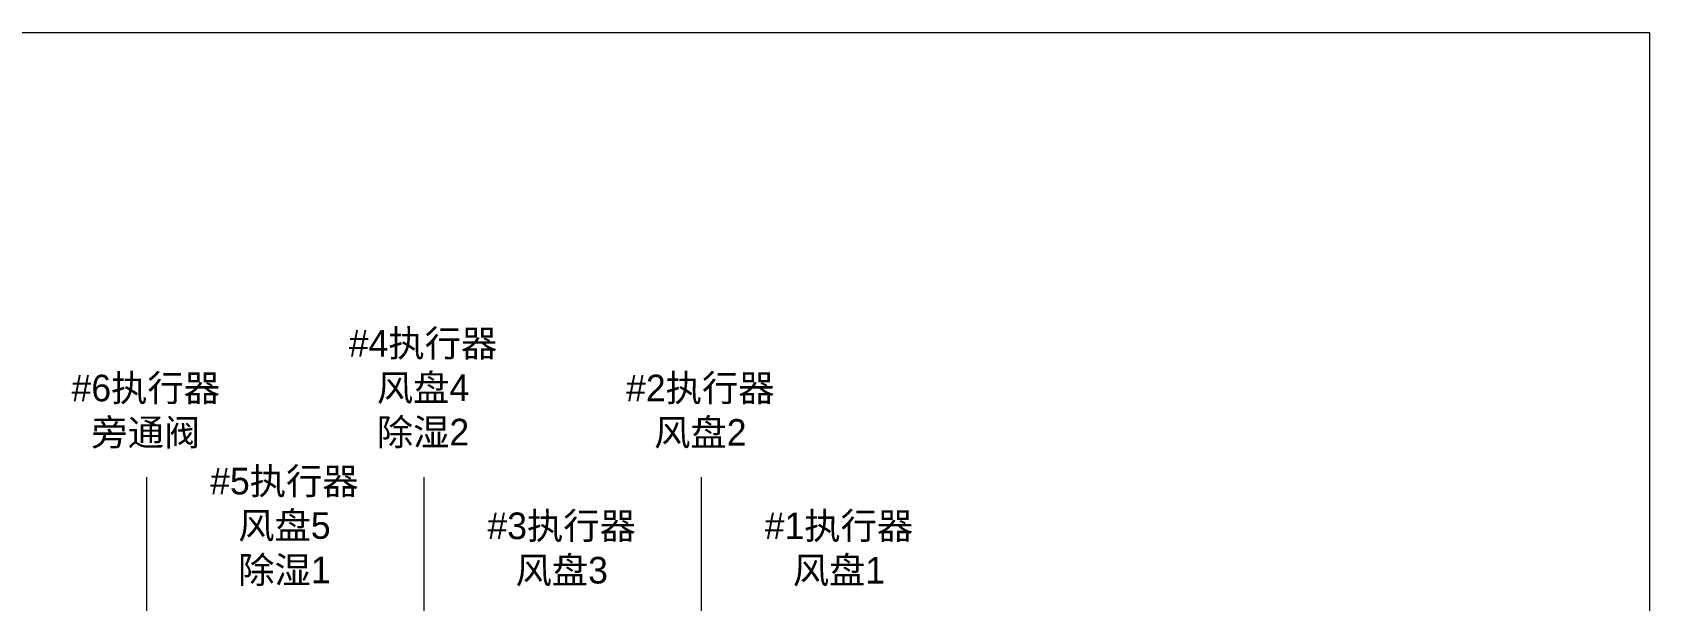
# Model space of a CAD drawing. Header units: millimetres. Extents: x 206 to 1899, y -454 to 296.
# Drawn here: x 637.1 to 673.56, y 63.15 to 75.95 of the extents above; entities that cross this region are included whole.
import ezdxf

# ---------------------------------------------------------------- set-up
doc = ezdxf.new("R2010")
doc.units = ezdxf.units.MM
doc.layers.add('文字层', color=3, linetype='Continuous', lineweight=15)
doc.layers.add('细实线', color=7, linetype='Continuous', lineweight=15)
doc.styles.add('微软雅黑M', font='思源黑体M_1.ttf', dxfattribs={"height": 1})

msp = doc.modelspace()

# ---------------------------------------------------------------- linework, layer by layer
at = {"lineweight": 9}
for p, q in [((639.685, 57.938), (639.685, 65.935)), ((645.935, 57.938), (645.935, 65.935)), ((652.185, 57.938), (652.185, 65.935))]:
    msp.add_line(p, q, dxfattribs=at)
at = {"layer": '细实线', "linetype": 'ByBlock', "lineweight": 9}
msp.add_lwpolyline([(589.504, 75.955), (673.56, 75.955), (673.56, 39.394), (589.504, 39.394)], close=True, dxfattribs=at)

# ---------------------------------------------------------------- texts
at = {"layer": '文字层', "color": 0, "linetype": 'ByBlock', "lineweight": 9, "char_height": 0.6, "attachment_point": 5, "style": '微软雅黑M'}
for s, heights, insert in [('#4执行器\\P风盘4\\P除湿2', [0], (645.911, 67.915)), ('#6执行器\\P旁通阀', [0], (639.661, 67.407)), ('#2执行器\\P风盘2', [0], (652.161, 67.407)), ('#5执行器\\P风盘5\\P除湿1', [0], (642.786, 64.81)), ('#3执行器\\P风盘3', [1.843], (649.036, 64.302)), ('#1执行器\\P风盘1', [0], (655.286, 64.302))]:
    msp.add_mtext_dynamic_manual_height_columns(s, width=8.14739, gutter_width=17.5, heights=heights, dxfattribs=dict(at, insert=insert))

doc.saveas('drawing.dxf')
